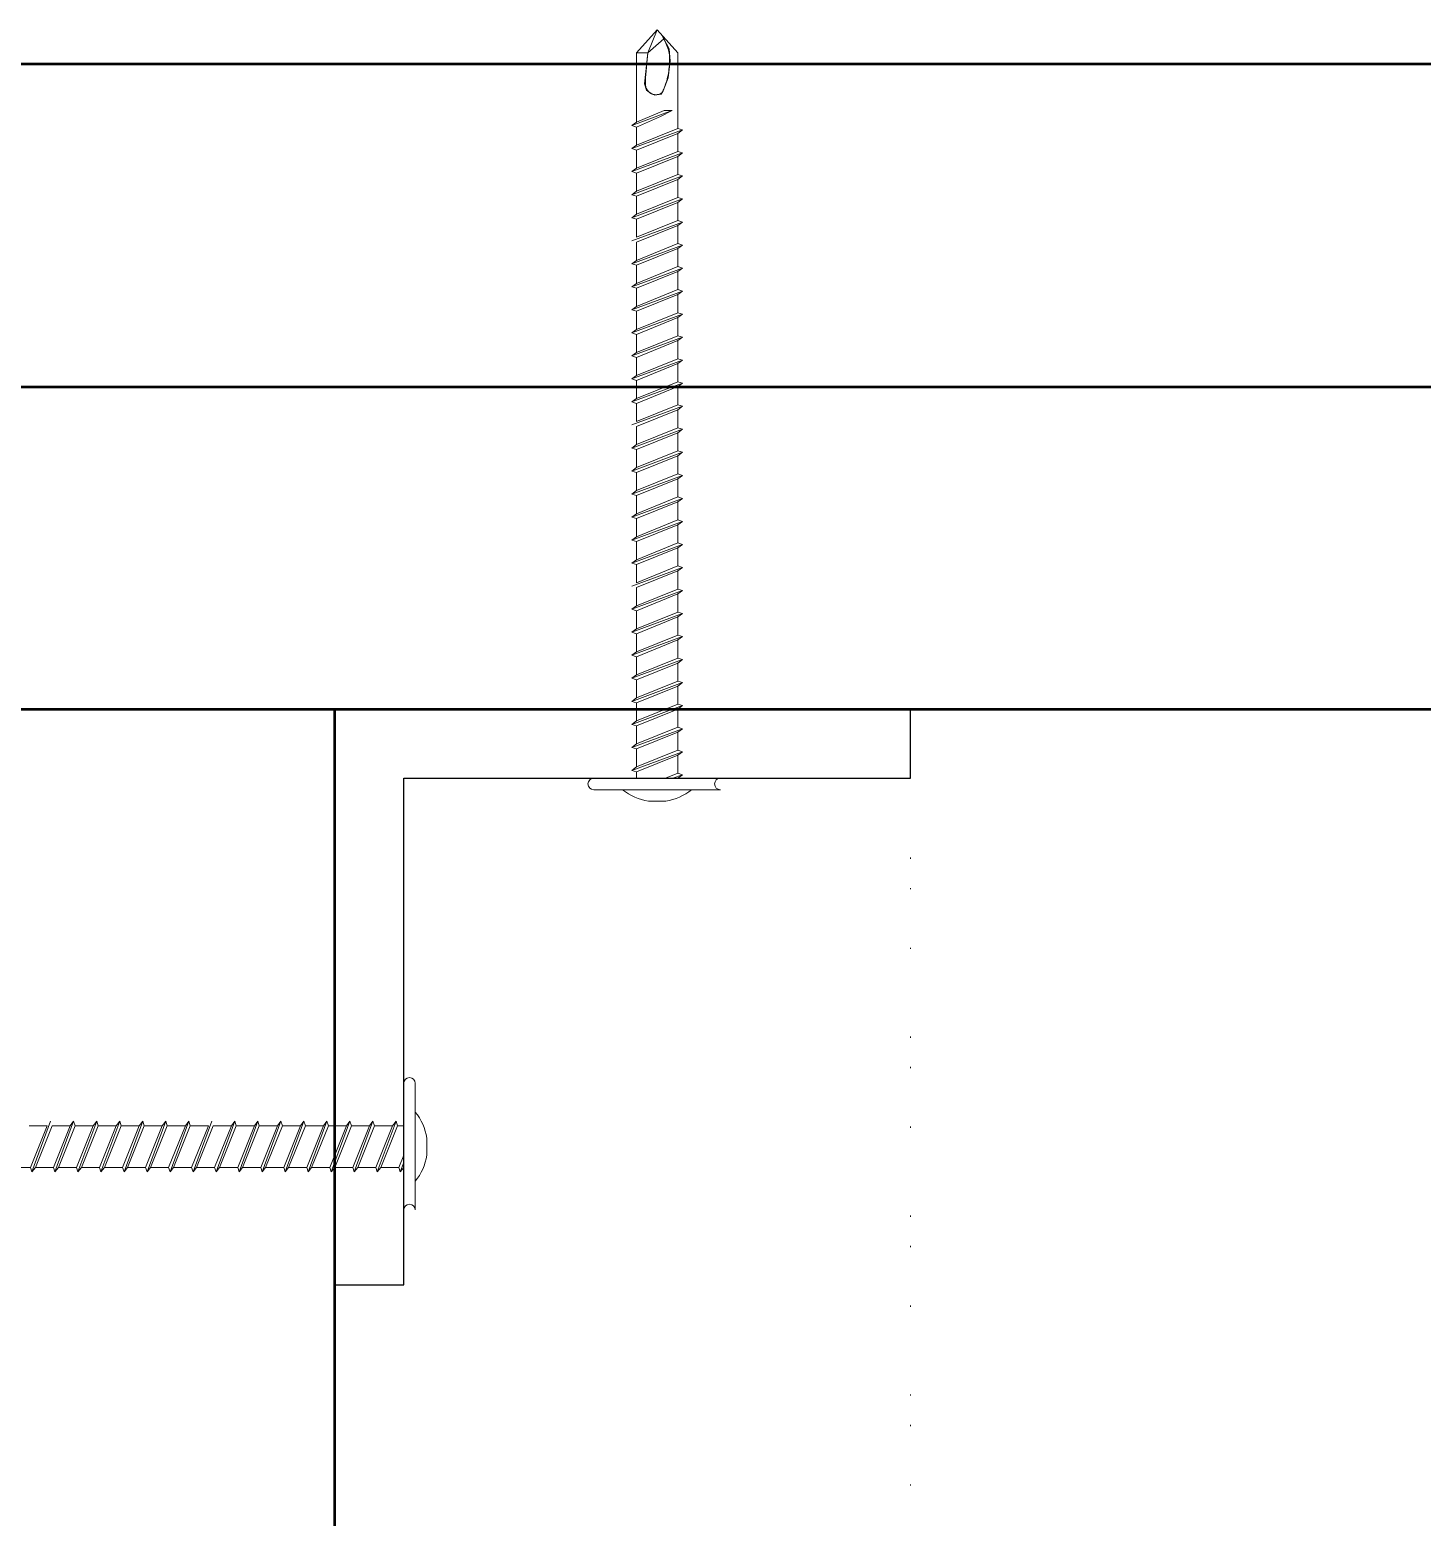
# Model space of a CAD drawing. Extents: x 936 to 24388, y 272 to 1613.
# Drawn here: x 1633 to 1754, y 693 to 822.1 of the extents above; entities that cross this region are included whole.
import ezdxf

# ---------------------------------------------------------------- set-up
doc = ezdxf.new("R2010")
doc.units = 0
doc.header["$MEASUREMENT"] = 0
doc.linetypes.add('ISOLATION', pattern=[15.24254, 0.00254, -2.54, -2.54, 0, 0, 0, -5.08, -2.54, 0, 0, 0, 0, -2.54])
doc.layers.get('0').update_dxf_attribs({"linetype": 'CONTINUOUS'})
for name, color, linetype, lineweight in [('001_Dark_1 20', 7, 'CONTINUOUS', 5), ('CLT', 7, 'CONTINUOUS', 50), ('isolant', 7, 'ISOLATION', 9)]:
    doc.layers.add(name, color=color, linetype=linetype, lineweight=lineweight)

msp = doc.modelspace()

# ---------------------------------------------------------------- linework, layer by layer
for points in [[(1709.523438, 763.137207), (1659.523438, 763.137207)], [(1659.523438, 763.137207), (1659.523438, 713.137207)], [(1709.523438, 757.137207), (1709.523438, 763.137207)], [(1714.523438, 763.137207), (1759.523438, 763.137207)], [(1665.523438, 713.137207), (1665.523438, 757.137207)], [(1665.523438, 757.137207), (1709.523438, 757.137207)], [(1659.523438, 713.137207), (1665.523438, 713.137207)]]:
    msp.add_lwpolyline(points)
at = {"layer": '001_Dark_1 20'}
for points in [[(1687.523438, 822.135254), (1685.722656, 820.135254)], [(1687.923828, 821.690063), (1687.923828, 821.690063), (1687.992188, 821.561157), (1688.064453, 821.424316), (1688.136719, 821.281494), (1688.208984, 821.134277), (1688.279297, 820.984253), (1688.347656, 820.83313), (1688.408203, 820.682739), (1688.462891, 820.534546), (1688.507813, 820.389893), (1688.542969, 820.247803), (1688.570313, 820.107056), (1688.591797, 819.966309), (1688.605469, 819.824097), (1688.613281, 819.679199), (1688.615234, 819.530273), (1688.613281, 819.375977), (1688.605469, 819.215332), (1688.59375, 819.049561), (1688.578125, 818.879883), (1688.558594, 818.708008), (1688.533203, 818.5354), (1688.505859, 818.363525), (1688.474609, 818.193726), (1688.439453, 818.02771), (1688.400391, 817.866821), (1688.357422, 817.712036), (1688.314453, 817.564453), (1688.269531, 817.425171), (1688.224609, 817.294922), (1688.181641, 817.174927), (1688.138672, 817.066162), (1688.099609, 816.969604), (1688.0625, 816.885864), (1688.027344, 816.814209), (1687.994141, 816.753296), (1687.960938, 816.702026), (1687.925781, 816.659058), (1687.890625, 816.623413), (1687.849609, 816.593872), (1687.806641, 816.569092), (1687.757813, 816.548096), (1687.703125, 816.53064), (1687.646484, 816.516724), (1687.587891, 816.506226), (1687.529297, 816.499023), (1687.46875, 816.495239), (1687.410156, 816.494629), (1687.353516, 816.497192), (1687.300781, 816.50293), (1687.25, 816.511597), (1687.201172, 816.523193), (1687.15625, 816.537598), (1687.111328, 816.55481), (1687.066406, 816.574463), (1687.021484, 816.596802), (1686.978516, 816.621582), (1686.933594, 816.648682), (1686.888672, 816.679077), (1686.841797, 816.713379), (1686.796875, 816.752441), (1686.751953, 816.796997), (1686.707031, 816.848022), (1686.664063, 816.90625), (1686.623047, 816.972412), (1686.583984, 817.051758), (1686.550781, 817.167114), (1686.527344, 817.345581), (1686.519531, 817.614258), (1686.53125, 818.000488), (1686.564453, 818.53125), (1686.626953, 819.233765), (1686.722656, 820.135254), (1688.099609, 821.358032), (1688.560547, 820.492065), (1688.660156, 819.447754), (1688.478516, 817.972534), (1688.0625, 816.828735), (1687.865234, 816.530396), (1687.316406, 816.463989), (1686.986328, 816.59668), (1686.605469, 816.878418), (1686.421875, 817.442017), (1686.722656, 820.135254)], [(1686.722656, 820.135254), (1687.523438, 822.135254)], [(1689.322266, 820.135254), (1687.523438, 822.135254)], [(1685.722656, 820.135254), (1685.722656, 814.108887)], [(1685.722656, 820.135254), (1686.722656, 820.135254)], [(1689.322266, 820.135254), (1689.322266, 813.564819)], [(1688.832031, 815.135254), (1685.322266, 813.810791)], [(1685.322266, 813.810791), (1685.722656, 814.108887)], [(1688.142578, 815.135254), (1685.722656, 814.108887)], [(1687.820313, 814.592041), (1685.722656, 813.683228)], [(1688.832031, 815.135254), (1687.820313, 814.592041)], [(1688.832031, 815.135254), (1688.142578, 815.135254)], [(1685.722656, 813.683228), (1685.322266, 813.810791)], [(1689.722656, 813.437378), (1685.322266, 811.810791)], [(1685.722656, 812.108887), (1685.722656, 813.683228)], [(1689.322266, 813.564819), (1685.722656, 812.108887)], [(1689.322266, 813.13916), (1685.722656, 811.683228)], [(1689.722656, 813.437378), (1689.322266, 813.564819)], [(1689.322266, 813.13916), (1689.722656, 813.437378)], [(1689.322266, 811.564819), (1689.322266, 813.13916)], [(1685.322266, 811.810791), (1685.722656, 812.108887)], [(1685.722656, 811.683228), (1685.322266, 811.810791)], [(1689.722656, 811.437378), (1685.322266, 809.81073)], [(1685.722656, 810.108948), (1685.722656, 811.683228)], [(1689.322266, 811.564819), (1685.722656, 810.108948)], [(1689.722656, 811.437378), (1689.322266, 811.564819)], [(1689.322266, 811.13916), (1689.722656, 811.437378)], [(1685.322266, 809.81073), (1685.722656, 810.108948)], [(1689.322266, 811.13916), (1685.722656, 809.683289)], [(1689.322266, 809.564819), (1689.322266, 811.13916)], [(1685.722656, 809.683289), (1685.322266, 809.81073)], [(1689.722656, 809.437317), (1685.322266, 807.81073)], [(1685.722656, 808.108948), (1685.722656, 809.683289)], [(1689.322266, 809.564819), (1685.722656, 808.108948)], [(1689.322266, 809.13916), (1685.722656, 807.683289)], [(1689.722656, 809.437317), (1689.322266, 809.564819)], [(1689.322266, 809.13916), (1689.722656, 809.437317)], [(1689.322266, 807.564819), (1689.322266, 809.13916)], [(1685.322266, 807.81073), (1685.722656, 808.108948)], [(1685.722656, 807.683289), (1685.322266, 807.81073)], [(1689.722656, 807.437317), (1685.322266, 805.81073)], [(1685.722656, 806.108948), (1685.722656, 807.683289)], [(1689.322266, 807.564819), (1685.722656, 806.108948)], [(1689.722656, 807.437317), (1689.322266, 807.564819)], [(1689.322266, 807.13916), (1689.722656, 807.437317)], [(1685.322266, 805.81073), (1685.722656, 806.108948)], [(1689.322266, 807.13916), (1685.722656, 805.683289)], [(1689.322266, 805.564819), (1689.322266, 807.13916)], [(1685.722656, 805.683289), (1685.322266, 805.81073)], [(1689.722656, 805.437317), (1685.322266, 803.81073)], [(1685.722656, 804.108948), (1685.722656, 805.683289)], [(1689.322266, 805.564819), (1685.722656, 804.108948)], [(1689.322266, 805.13916), (1685.722656, 803.683289)], [(1689.722656, 805.437317), (1689.322266, 805.564819)], [(1689.322266, 805.13916), (1689.722656, 805.437317)], [(1689.322266, 803.564819), (1689.322266, 805.13916)], [(1685.722656, 802.108948), (1685.722656, 803.683289)], [(1689.322266, 803.564819), (1685.722656, 802.108948)], [(1689.722656, 803.437317), (1689.322266, 803.564819)], [(1689.722656, 803.437317), (1685.322266, 801.81073)], [(1689.322266, 803.13916), (1685.722656, 801.683289)], [(1689.322266, 803.13916), (1689.722656, 803.437317)], [(1689.322266, 801.564819), (1689.322266, 803.13916)], [(1685.322266, 801.81073), (1685.722656, 802.108948)], [(1685.722656, 801.683289), (1685.322266, 801.81073)], [(1689.722656, 801.437317), (1685.322266, 799.81073)], [(1685.722656, 800.108948), (1685.722656, 801.683289)], [(1689.322266, 801.564819), (1685.722656, 800.108948)], [(1689.322266, 801.13916), (1685.722656, 799.683289)], [(1689.722656, 801.437317), (1689.322266, 801.564819)], [(1689.322266, 801.13916), (1689.722656, 801.437317)], [(1689.322266, 799.564819), (1689.322266, 801.13916)], [(1685.322266, 799.81073), (1685.722656, 800.108948)], [(1685.722656, 799.683289), (1685.322266, 799.81073)], [(1685.722656, 798.108948), (1685.722656, 799.683289)], [(1689.722656, 799.437317), (1685.322266, 797.81073)], [(1689.322266, 799.564819), (1685.722656, 798.108948)], [(1689.322266, 799.13916), (1685.722656, 797.683289)], [(1689.722656, 799.437317), (1689.322266, 799.564819)], [(1689.322266, 799.13916), (1689.722656, 799.437317)], [(1689.322266, 797.564819), (1689.322266, 799.13916)], [(1685.322266, 797.81073), (1685.722656, 798.108948)], [(1685.722656, 797.683289), (1685.322266, 797.81073)], [(1689.722656, 797.437317), (1685.322266, 795.81073)], [(1685.722656, 796.108948), (1685.722656, 797.683289)], [(1689.322266, 797.564819), (1685.722656, 796.108948)], [(1689.322266, 797.13916), (1685.722656, 795.683289)], [(1689.722656, 797.437317), (1689.322266, 797.564819)], [(1689.322266, 797.13916), (1689.722656, 797.437317)], [(1689.322266, 795.564819), (1689.322266, 797.13916)], [(1685.322266, 795.81073), (1685.722656, 796.108948)], [(1685.722656, 795.683289), (1685.322266, 795.81073)], [(1689.722656, 795.437317), (1685.322266, 793.81073)], [(1685.722656, 794.108948), (1685.722656, 795.683289)], [(1689.322266, 795.564819), (1685.722656, 794.108948)], [(1689.322266, 795.13916), (1685.722656, 793.683289)], [(1689.722656, 795.437317), (1689.322266, 795.564819)], [(1689.322266, 795.13916), (1689.722656, 795.437317)], [(1689.322266, 793.564819), (1689.322266, 795.13916)], [(1685.322266, 793.81073), (1685.722656, 794.108948)], [(1685.722656, 793.683289), (1685.322266, 793.81073)], [(1689.722656, 793.437317), (1685.322266, 791.81073)], [(1685.722656, 792.108948), (1685.722656, 793.683289)], [(1689.322266, 793.564819), (1685.722656, 792.108948)], [(1689.722656, 793.437317), (1689.322266, 793.564819)], [(1689.322266, 793.13916), (1689.722656, 793.437317)], [(1685.322266, 791.81073), (1685.722656, 792.108948)], [(1689.322266, 793.13916), (1685.722656, 791.683289)], [(1689.322266, 791.564819), (1689.322266, 793.13916)], [(1685.722656, 791.683289), (1685.322266, 791.81073)], [(1689.722656, 791.437317), (1685.322266, 789.81073)], [(1685.722656, 790.108948), (1685.722656, 791.683289)], [(1689.322266, 791.564819), (1685.722656, 790.108948)], [(1689.322266, 791.13916), (1685.722656, 789.683289)], [(1689.722656, 791.437317), (1689.322266, 791.564819)], [(1689.322266, 791.13916), (1689.722656, 791.437317)], [(1689.322266, 789.564819), (1689.322266, 791.13916)], [(1685.322266, 789.81073), (1685.722656, 790.108948)], [(1685.722656, 789.683289), (1685.322266, 789.81073)], [(1689.722656, 789.437317), (1685.322266, 787.81073)], [(1685.722656, 788.108948), (1685.722656, 789.683289)], [(1689.322266, 789.564819), (1685.722656, 788.108948)], [(1689.722656, 789.437317), (1689.322266, 789.564819)], [(1689.322266, 789.13916), (1689.722656, 789.437317)], [(1689.322266, 789.13916), (1685.722656, 787.683289)], [(1689.322266, 787.564819), (1689.322266, 789.13916)], [(1689.722656, 787.437317), (1685.322266, 785.81073)], [(1685.722656, 786.108948), (1685.722656, 787.683289)], [(1689.322266, 787.564819), (1685.722656, 786.108948)], [(1689.322266, 787.13916), (1685.722656, 785.683289)], [(1689.722656, 787.437317), (1689.322266, 787.564819)], [(1689.322266, 787.13916), (1689.722656, 787.437317)], [(1689.322266, 785.564819), (1689.322266, 787.13916)], [(1685.322266, 785.81073), (1685.722656, 786.108948)], [(1685.722656, 785.683289), (1685.322266, 785.81073)], [(1689.722656, 785.437317), (1685.322266, 783.81073)], [(1685.722656, 784.108948), (1685.722656, 785.683289)], [(1689.322266, 785.564819), (1685.722656, 784.108948)], [(1689.722656, 785.437317), (1689.322266, 785.564819)], [(1689.322266, 785.13916), (1689.722656, 785.437317)], [(1689.322266, 785.13916), (1685.722656, 783.683289)], [(1689.322266, 783.564819), (1689.322266, 785.13916)], [(1685.322266, 783.81073), (1685.722656, 784.108948)], [(1685.722656, 783.683289), (1685.322266, 783.81073)], [(1689.722656, 783.437317), (1685.322266, 781.81073)], [(1685.722656, 782.108948), (1685.722656, 783.683289)], [(1689.322266, 783.564819), (1685.722656, 782.108948)], [(1689.322266, 783.13916), (1685.722656, 781.683289)], [(1689.722656, 783.437317), (1689.322266, 783.564819)], [(1689.322266, 783.13916), (1689.722656, 783.437317)], [(1689.322266, 781.564819), (1689.322266, 783.13916)], [(1685.322266, 781.81073), (1685.722656, 782.108948)], [(1685.722656, 781.683289), (1685.322266, 781.81073)], [(1685.722656, 780.108948), (1685.722656, 781.683289)], [(1689.322266, 781.564819), (1685.722656, 780.108948)], [(1689.722656, 781.437317), (1689.322266, 781.564819)], [(1689.722656, 781.437317), (1685.322266, 779.81073)], [(1689.322266, 781.13916), (1685.722656, 779.683289)], [(1689.322266, 781.13916), (1689.722656, 781.437317)], [(1689.322266, 779.564819), (1689.322266, 781.13916)], [(1685.322266, 779.81073), (1685.722656, 780.108948)], [(1685.722656, 779.683289), (1685.322266, 779.81073)], [(1689.722656, 779.437317), (1685.322266, 777.81073)], [(1685.722656, 778.108948), (1685.722656, 779.683289)], [(1689.322266, 779.564819), (1685.722656, 778.108948)], [(1689.322266, 779.13916), (1685.722656, 777.683289)], [(1689.722656, 779.437317), (1689.322266, 779.564819)], [(1689.322266, 779.13916), (1689.722656, 779.437317)], [(1689.322266, 777.564819), (1689.322266, 779.13916)], [(1685.322266, 777.81073), (1685.722656, 778.108948)], [(1685.722656, 777.683289), (1685.322266, 777.81073)], [(1685.722656, 776.108948), (1685.722656, 777.683289)], [(1689.722656, 777.437317), (1685.322266, 775.81073)], [(1689.322266, 777.564819), (1685.722656, 776.108948)], [(1689.322266, 777.13916), (1685.722656, 775.683289)], [(1689.722656, 777.437317), (1689.322266, 777.564819)], [(1689.322266, 777.13916), (1689.722656, 777.437317)], [(1689.322266, 775.564819), (1689.322266, 777.13916)], [(1685.322266, 775.81073), (1685.722656, 776.108948)], [(1685.722656, 775.683289), (1685.322266, 775.81073)], [(1689.722656, 775.437317), (1685.322266, 773.81073)], [(1685.722656, 774.108948), (1685.722656, 775.683289)], [(1689.322266, 775.564819), (1685.722656, 774.108948)], [(1689.322266, 775.13916), (1685.722656, 773.683289)], [(1689.722656, 775.437317), (1689.322266, 775.564819)], [(1689.322266, 775.13916), (1689.722656, 775.437317)], [(1689.322266, 773.564819), (1689.322266, 775.13916)], [(1689.722656, 773.437317), (1685.322266, 771.81073)], [(1685.722656, 772.108948), (1685.722656, 773.683289)], [(1689.322266, 773.564819), (1685.722656, 772.108948)], [(1689.322266, 773.13916), (1685.722656, 771.683289)], [(1689.722656, 773.437317), (1689.322266, 773.564819)], [(1689.322266, 773.13916), (1689.722656, 773.437317)], [(1689.322266, 771.564819), (1689.322266, 773.13916)], [(1685.322266, 771.81073), (1685.722656, 772.108948)], [(1685.722656, 771.683289), (1685.322266, 771.81073)], [(1689.722656, 771.437317), (1685.322266, 769.81073)], [(1685.722656, 770.108948), (1685.722656, 771.683289)], [(1689.322266, 771.564819), (1685.722656, 770.108948)], [(1689.722656, 771.437317), (1689.322266, 771.564819)], [(1689.322266, 771.13916), (1689.722656, 771.437317)], [(1685.322266, 769.81073), (1685.722656, 770.108948)], [(1689.322266, 771.13916), (1685.722656, 769.683289)], [(1689.322266, 769.564819), (1689.322266, 771.13916)], [(1685.722656, 769.683289), (1685.322266, 769.81073)], [(1689.722656, 769.437317), (1685.322266, 767.81073)], [(1685.722656, 768.108948), (1685.722656, 769.683289)], [(1689.322266, 769.564819), (1685.722656, 768.108948)], [(1689.322266, 769.13916), (1685.722656, 767.683289)], [(1689.722656, 769.437317), (1689.322266, 769.564819)], [(1689.322266, 769.13916), (1689.722656, 769.437317)], [(1689.322266, 767.564819), (1689.322266, 769.13916)], [(1685.322266, 767.81073), (1685.722656, 768.108948)], [(1685.722656, 767.683289), (1685.322266, 767.81073)], [(1689.722656, 767.437317), (1685.322266, 765.81073)], [(1685.722656, 766.108948), (1685.722656, 767.683289)], [(1689.322266, 767.564819), (1685.722656, 766.108948)], [(1689.722656, 767.437317), (1689.322266, 767.564819)], [(1689.322266, 767.13916), (1689.722656, 767.437317)], [(1685.322266, 765.81073), (1685.722656, 766.108948)], [(1689.322266, 767.13916), (1685.722656, 765.683289)], [(1689.322266, 765.564819), (1689.322266, 767.13916)], [(1685.722656, 765.683289), (1685.322266, 765.81073)], [(1689.722656, 765.437317), (1685.322266, 763.81073)], [(1685.722656, 764.108948), (1685.722656, 765.683289)], [(1689.322266, 765.564819), (1685.722656, 764.108948)], [(1689.322266, 765.13916), (1685.722656, 763.683289)], [(1689.722656, 765.437317), (1689.322266, 765.564819)], [(1689.322266, 765.13916), (1689.722656, 765.437317)], [(1689.322266, 763.564819), (1689.322266, 765.13916)], [(1685.322266, 763.81073), (1685.722656, 764.108948)], [(1685.722656, 763.683289), (1685.322266, 763.81073)], [(1685.722656, 762.108948), (1685.722656, 763.683289)], [(1689.322266, 763.564819), (1685.722656, 762.108948)], [(1689.722656, 763.437317), (1689.322266, 763.564819)], [(1689.722656, 763.437317), (1685.322266, 761.81073)], [(1689.322266, 763.13916), (1685.722656, 761.683289)], [(1689.322266, 763.13916), (1689.722656, 763.437317)], [(1689.322266, 761.564819), (1689.322266, 763.13916)], [(1685.322266, 761.81073), (1685.722656, 762.108948)], [(1685.722656, 761.683289), (1685.322266, 761.81073)], [(1689.722656, 761.437317), (1685.322266, 759.81073)], [(1685.722656, 760.108948), (1685.722656, 761.683289)], [(1689.322266, 761.564819), (1685.722656, 760.108948)], [(1689.322266, 761.13916), (1685.722656, 759.683289)], [(1689.722656, 761.437317), (1689.322266, 761.564819)], [(1689.322266, 761.13916), (1689.722656, 761.437317)], [(1689.322266, 759.564819), (1689.322266, 761.13916)], [(1685.322266, 759.81073), (1685.722656, 760.108948)], [(1685.722656, 759.683289), (1685.322266, 759.81073)], [(1685.722656, 758.108948), (1685.722656, 759.683289)], [(1689.722656, 759.437317), (1685.322266, 757.81073)], [(1689.322266, 759.564819), (1685.722656, 758.108948)], [(1689.322266, 759.13916), (1685.722656, 757.683289)], [(1689.722656, 759.437317), (1689.322266, 759.564819)], [(1689.322266, 759.13916), (1689.722656, 759.437317)], [(1689.322266, 757.564819), (1689.322266, 759.13916)], [(1693.023438, 757.137207), (1682.023438, 757.137207)], [(1685.322266, 757.81073), (1685.722656, 758.108948)], [(1685.722656, 757.683289), (1685.322266, 757.81073)], [(1685.722656, 757.683289), (1685.722656, 757.135254)], [(1689.322266, 757.564819), (1688.259766, 757.135254)], [(1689.722656, 757.437317), (1688.90625, 757.135254)], [(1689.722656, 757.437317), (1689.322266, 757.564819)], [(1689.322266, 757.13916), (1689.722656, 757.437317)], [(1693.023438, 756.137207), (1682.023438, 756.137207)], [(1688.273438, 755.137207), (1686.773438, 755.137207)], [(1665.523438, 719.637207), (1665.523438, 730.637207)], [(1666.523438, 719.637207), (1666.523438, 730.637207)], [(1633.222656, 722.937195), (1634.849609, 727.337158)], [(1635.222656, 722.937195), (1636.849609, 727.337158)], [(1636.849609, 727.337158), (1636.550781, 726.937195)], [(1636.976563, 726.937195), (1636.849609, 727.337158)], [(1637.222656, 722.937195), (1638.849609, 727.337158)], [(1638.849609, 727.337158), (1638.550781, 726.937195)], [(1638.976563, 726.937195), (1638.849609, 727.337158)], [(1639.222656, 722.937195), (1640.849609, 727.337158)], [(1640.849609, 727.337158), (1640.550781, 726.937195)], [(1640.976563, 726.937195), (1640.849609, 727.337158)], [(1641.222656, 722.937195), (1642.849609, 727.337158)], [(1642.849609, 727.337158), (1642.550781, 726.937195)], [(1642.976563, 726.937195), (1642.849609, 727.337158)], [(1643.222656, 722.937195), (1644.849609, 727.337158)], [(1644.849609, 727.337158), (1644.550781, 726.937195)], [(1644.976563, 726.937195), (1644.849609, 727.337158)], [(1645.222656, 722.937195), (1646.849609, 727.337158)], [(1646.849609, 727.337158), (1646.550781, 726.937195)], [(1646.976563, 726.937195), (1646.849609, 727.337158)], [(1647.222656, 722.937195), (1648.849609, 727.337158)], [(1649.222656, 722.937195), (1650.849609, 727.337158)], [(1650.849609, 727.337158), (1650.550781, 726.937195)], [(1650.976563, 726.937195), (1650.849609, 727.337158)], [(1651.222656, 722.937195), (1652.849609, 727.337158)], [(1652.849609, 727.337158), (1652.550781, 726.937195)], [(1652.976563, 726.937195), (1652.849609, 727.337158)], [(1653.222656, 722.937195), (1654.849609, 727.337158)], [(1654.849609, 727.337158), (1654.550781, 726.937195)], [(1654.976563, 726.937195), (1654.849609, 727.337158)], [(1655.222656, 722.937195), (1656.849609, 727.337158)], [(1656.849609, 727.337158), (1656.550781, 726.937195)], [(1656.976563, 726.937195), (1656.849609, 727.337158)], [(1657.222656, 722.937195), (1658.849609, 727.337158)], [(1658.849609, 727.337158), (1658.550781, 726.937195)], [(1658.976563, 726.937195), (1658.849609, 727.337158)], [(1659.222656, 722.937195), (1660.849609, 727.337158)], [(1660.849609, 727.337158), (1660.550781, 726.937195)], [(1660.976563, 726.937195), (1660.849609, 727.337158)], [(1661.222656, 722.937195), (1662.849609, 727.337158)], [(1662.849609, 727.337158), (1662.550781, 726.937195)], [(1662.976563, 726.937195), (1662.849609, 727.337158)], [(1663.222656, 722.937195), (1664.849609, 727.337158)], [(1664.849609, 727.337158), (1664.550781, 726.937195)], [(1664.976563, 726.937195), (1664.849609, 727.337158)], [(1634.550781, 726.937195), (1632.976563, 726.937195)], [(1633.095703, 723.337158), (1634.550781, 726.937195)], [(1633.521484, 723.337158), (1634.976563, 726.937195)], [(1636.550781, 726.937195), (1634.976563, 726.937195)], [(1635.095703, 723.337158), (1636.550781, 726.937195)], [(1635.521484, 723.337158), (1636.976563, 726.937195)], [(1638.550781, 726.937195), (1636.976563, 726.937195)], [(1637.095703, 723.337158), (1638.550781, 726.937195)], [(1637.521484, 723.337158), (1638.976563, 726.937195)], [(1640.550781, 726.937195), (1638.976563, 726.937195)], [(1639.095703, 723.337158), (1640.550781, 726.937195)], [(1639.521484, 723.337158), (1640.976563, 726.937195)], [(1642.550781, 726.937195), (1640.976563, 726.937195)], [(1641.095703, 723.337158), (1642.550781, 726.937195)], [(1641.521484, 723.337158), (1642.976563, 726.937195)], [(1644.550781, 726.937195), (1642.976563, 726.937195)], [(1643.095703, 723.337158), (1644.550781, 726.937195)], [(1643.521484, 723.337158), (1644.976563, 726.937195)], [(1646.550781, 726.937195), (1644.976563, 726.937195)], [(1645.095703, 723.337158), (1646.550781, 726.937195)], [(1645.521484, 723.337158), (1646.976563, 726.937195)], [(1648.550781, 726.937195), (1646.976563, 726.937195)], [(1647.095703, 723.337158), (1648.550781, 726.937195)], [(1647.521484, 723.337158), (1648.976563, 726.937195)], [(1650.550781, 726.937195), (1648.976563, 726.937195)], [(1649.095703, 723.337158), (1650.550781, 726.937195)], [(1649.521484, 723.337158), (1650.976563, 726.937195)], [(1652.550781, 726.937195), (1650.976563, 726.937195)], [(1651.095703, 723.337158), (1652.550781, 726.937195)], [(1651.521484, 723.337158), (1652.976563, 726.937195)], [(1654.550781, 726.937195), (1652.976563, 726.937195)], [(1653.095703, 723.337158), (1654.550781, 726.937195)], [(1653.521484, 723.337158), (1654.976563, 726.937195)], [(1656.550781, 726.937195), (1654.976563, 726.937195)], [(1655.095703, 723.337158), (1656.550781, 726.937195)], [(1655.521484, 723.337158), (1656.976563, 726.937195)], [(1658.550781, 726.937195), (1656.976563, 726.937195)], [(1657.095703, 723.337158), (1658.550781, 726.937195)], [(1657.521484, 723.337158), (1658.976563, 726.937195)], [(1660.550781, 726.937195), (1658.976563, 726.937195)], [(1659.095703, 723.337158), (1660.550781, 726.937195)], [(1659.521484, 723.337158), (1660.976563, 726.937195)], [(1662.550781, 726.937195), (1660.976563, 726.937195)], [(1661.095703, 723.337158), (1662.550781, 726.937195)], [(1661.521484, 723.337158), (1662.976563, 726.937195)], [(1664.550781, 726.937195), (1662.976563, 726.937195)], [(1663.095703, 723.337158), (1664.550781, 726.937195)], [(1663.521484, 723.337158), (1664.976563, 726.937195)], [(1664.976563, 726.937195), (1665.525391, 726.937195)], [(1667.523438, 724.387207), (1667.523438, 725.887207)], [(1665.095703, 723.337158), (1665.525391, 724.399414)], [(1665.222656, 722.937195), (1665.525391, 723.754395)], [(1633.095703, 723.337158), (1631.521484, 723.337158)], [(1633.222656, 722.937195), (1633.095703, 723.337158)], [(1633.521484, 723.337158), (1633.222656, 722.937195)], [(1635.095703, 723.337158), (1633.521484, 723.337158)], [(1635.222656, 722.937195), (1635.095703, 723.337158)], [(1635.521484, 723.337158), (1635.222656, 722.937195)], [(1637.095703, 723.337158), (1635.521484, 723.337158)], [(1637.222656, 722.937195), (1637.095703, 723.337158)], [(1637.521484, 723.337158), (1637.222656, 722.937195)], [(1639.095703, 723.337158), (1637.521484, 723.337158)], [(1639.222656, 722.937195), (1639.095703, 723.337158)], [(1639.521484, 723.337158), (1639.222656, 722.937195)], [(1641.095703, 723.337158), (1639.521484, 723.337158)], [(1641.222656, 722.937195), (1641.095703, 723.337158)], [(1641.521484, 723.337158), (1641.222656, 722.937195)], [(1643.095703, 723.337158), (1641.521484, 723.337158)], [(1643.222656, 722.937195), (1643.095703, 723.337158)], [(1643.521484, 723.337158), (1643.222656, 722.937195)], [(1645.095703, 723.337158), (1643.521484, 723.337158)], [(1645.222656, 722.937195), (1645.095703, 723.337158)], [(1645.521484, 723.337158), (1645.222656, 722.937195)], [(1647.095703, 723.337158), (1645.521484, 723.337158)], [(1647.222656, 722.937195), (1647.095703, 723.337158)], [(1647.521484, 723.337158), (1647.222656, 722.937195)], [(1649.095703, 723.337158), (1647.521484, 723.337158)], [(1649.222656, 722.937195), (1649.095703, 723.337158)], [(1649.521484, 723.337158), (1649.222656, 722.937195)], [(1651.095703, 723.337158), (1649.521484, 723.337158)], [(1651.222656, 722.937195), (1651.095703, 723.337158)], [(1651.521484, 723.337158), (1651.222656, 722.937195)], [(1653.095703, 723.337158), (1651.521484, 723.337158)], [(1653.222656, 722.937195), (1653.095703, 723.337158)], [(1653.521484, 723.337158), (1653.222656, 722.937195)], [(1655.095703, 723.337158), (1653.521484, 723.337158)], [(1655.222656, 722.937195), (1655.095703, 723.337158)], [(1655.521484, 723.337158), (1655.222656, 722.937195)], [(1657.095703, 723.337158), (1655.521484, 723.337158)], [(1657.222656, 722.937195), (1657.095703, 723.337158)], [(1657.521484, 723.337158), (1657.222656, 722.937195)], [(1659.095703, 723.337158), (1657.521484, 723.337158)], [(1659.222656, 722.937195), (1659.095703, 723.337158)], [(1659.521484, 723.337158), (1659.222656, 722.937195)], [(1661.095703, 723.337158), (1659.521484, 723.337158)], [(1661.222656, 722.937195), (1661.095703, 723.337158)], [(1661.521484, 723.337158), (1661.222656, 722.937195)], [(1663.095703, 723.337158), (1661.521484, 723.337158)], [(1663.222656, 722.937195), (1663.095703, 723.337158)], [(1663.521484, 723.337158), (1663.222656, 722.937195)], [(1665.095703, 723.337158), (1663.521484, 723.337158)], [(1665.222656, 722.937195), (1665.095703, 723.337158)], [(1665.521484, 723.337158), (1665.222656, 722.937195)]]:
    msp.add_lwpolyline(points, dxfattribs=at)
for centre, radius, start, end in [((1682.023438, 756.637207), 0.5, 90, 270), ((1693.023438, 756.637207), 0.5, 90, 270), ((1687.523438, 759.855957), 4.777981, 231.106094, 260.968928), ((1687.523438, 759.855957), 4.777981, 279.031072, 308.893906), ((1666.023438, 730.637207), 0.5, 0, 180), ((1662.804688, 725.137207), 4.777981, 9.031072, 38.893906), ((1662.804688, 725.137207), 4.777981, 321.106094, 350.968928), ((1666.023438, 719.637207), 0.5, 0, 180)]:
    msp.add_arc(centre, radius, start, end, dxfattribs=at)
at = {"layer": 'CLT'}
for points in [[(2175.285156, 819.137207), (1622.027344, 819.137207)], [(1622.027344, 791.137207), (2171.285156, 791.137207)], [(1622.027344, 763.137207), (2171.285156, 763.137207)], [(1659.523438, 322.401062), (1659.523438, 763.137207)]]:
    msp.add_lwpolyline(points, dxfattribs=at)
at = {"layer": 'isolant'}
msp.add_lwpolyline([(1709.523438, 763.137207), (1709.523438, 322.401062)], dxfattribs=at)

doc.saveas('drawing.dxf')
